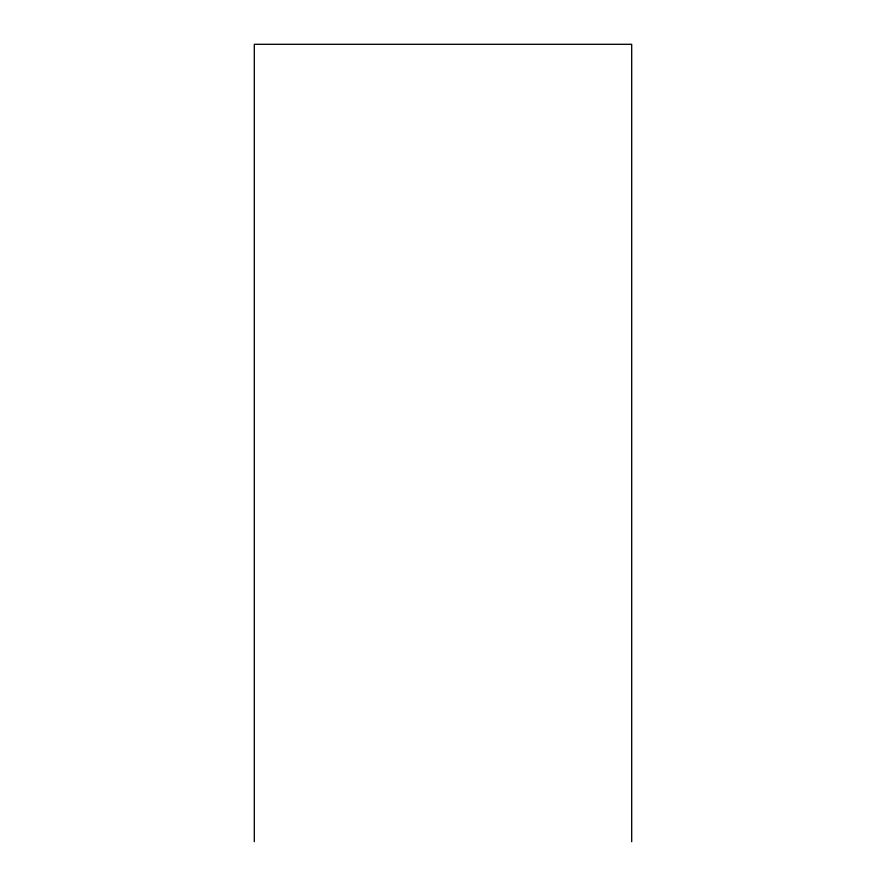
<?xml version="1.0" encoding="UTF-8"?>
<svg xmlns="http://www.w3.org/2000/svg" width="886" height="886" viewBox="0 0 886 886"><rect width="100%" height="100%" fill="white"/><g stroke="black" fill="none" stroke-linecap="round" stroke-linejoin="round"><path stroke-width="1.33" d="M631.696 841.7L631.696 44.3L254.304 44.3L254.304 841.7"/></g></svg>
